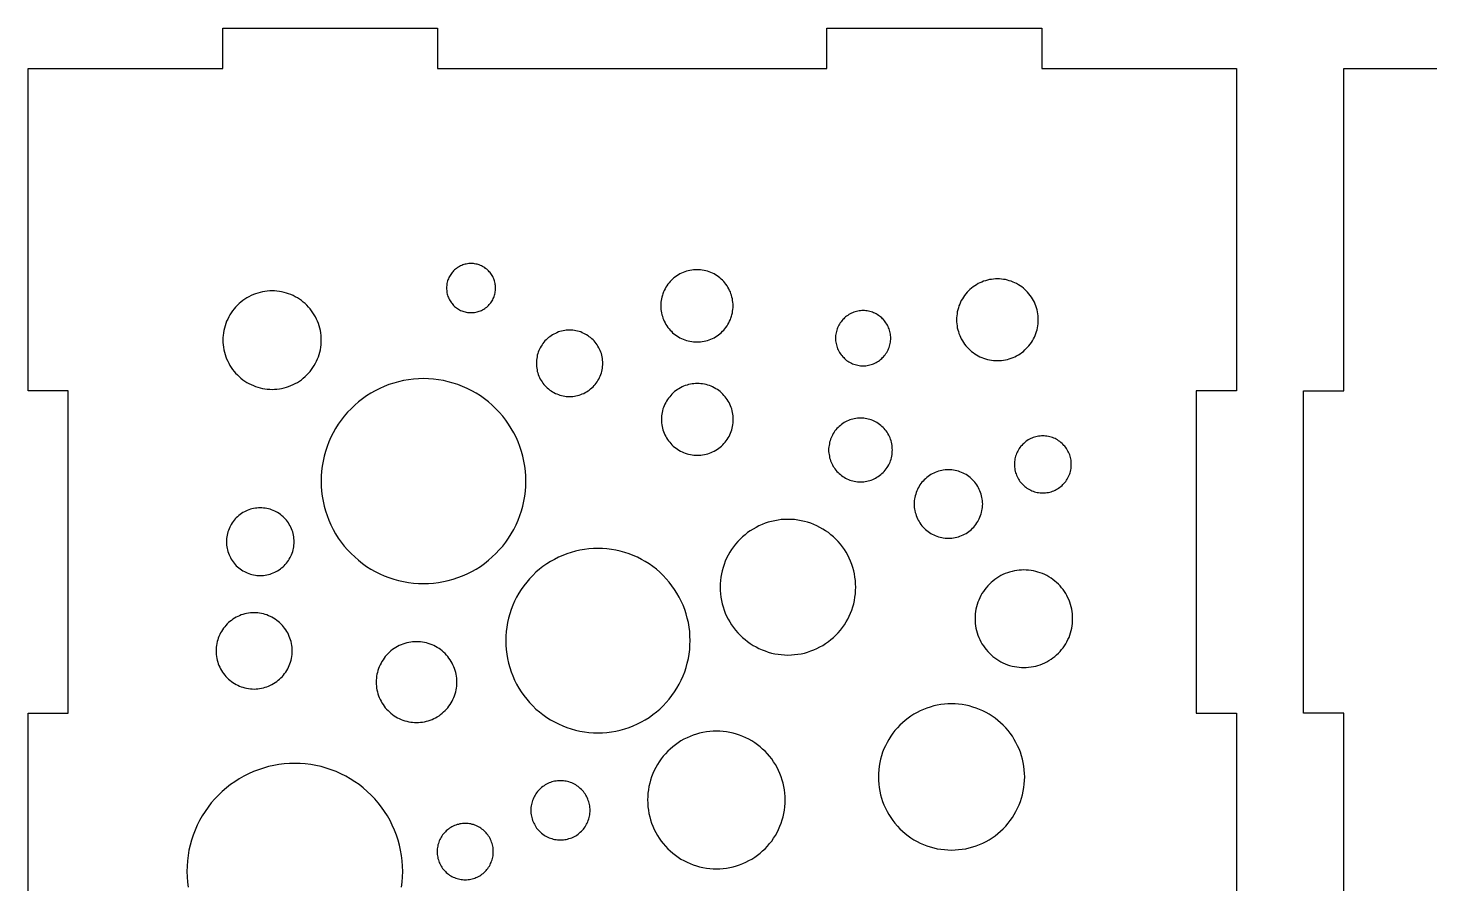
# Model space of a CAD drawing. Header units: millimetres. Extents: x 0 to 375, y -237 to 0.
# Drawn here: x 95 to 199.4, y -63.7 to 0 of the extents above; entities that cross this region are included whole.
import ezdxf

# ---------------------------------------------------------------- set-up
doc = ezdxf.new("R2010")
doc.units = ezdxf.units.MM
doc.layers.add('CUT', color=1, linetype='Continuous')

msp = doc.modelspace()

# ---------------------------------------------------------------- linework, layer by layer
at = {"layer": 'CUT'}
for points in [[(95, -75), (95, -51), (98, -51), (98, -27), (95, -27), (95, -3), (98, -3), (109.5, -3), (109.5, 0), (125.5, 0), (125.5, -3), (154.5, -3), (154.5, 0), (170.5, 0), (170.5, -3), (182, -3), (185, -3), (185, -27), (182, -27), (182, -51), (185, -51), (185, -75)], [(204.5, -123), (193, -123), (193, -99), (190, -99), (190, -75), (193, -75), (193, -51), (190, -51), (190, -27), (193, -27), (193, -3), (204.5, -3)], [(122.82, -63.97), (122.87, -63.58), (122.9, -63.19), (122.91, -62.79), (122.9, -62.4), (122.87, -62), (122.82, -61.61), (122.75, -61.22), (122.66, -60.84), (122.56, -60.46), (122.44, -60.08), (122.29, -59.72), (122.13, -59.35), (121.96, -59), (121.76, -58.66), (121.55, -58.33), (121.32, -58), (121.08, -57.69), (120.82, -57.39), (120.55, -57.11), (120.27, -56.84), (119.97, -56.58), (119.66, -56.33), (119.33, -56.11), (119, -55.9), (118.66, -55.7), (118.3, -55.52), (117.94, -55.36), (117.58, -55.22), (117.2, -55.1), (116.82, -54.99), (116.44, -54.91), (116.05, -54.84), (115.65, -54.79), (115.26, -54.76), (114.87, -54.75), (114.47, -54.76), (114.08, -54.79), (113.69, -54.84), (113.3, -54.91), (112.91, -54.99), (112.53, -55.1), (112.16, -55.22), (111.79, -55.36), (111.43, -55.52), (111.08, -55.7), (110.73, -55.9), (110.4, -56.11), (110.08, -56.33), (109.77, -56.58), (109.47, -56.84), (109.18, -57.11), (108.91, -57.39), (108.65, -57.69), (108.41, -58), (108.18, -58.33), (107.97, -58.66), (107.78, -59), (107.6, -59.35), (107.44, -59.72), (107.3, -60.08), (107.17, -60.46), (107.07, -60.84), (106.98, -61.22), (106.92, -61.61), (106.87, -62), (106.84, -62.4), (106.83, -62.79), (106.84, -63.19), (106.87, -63.58), (106.92, -63.97)]]:
    msp.add_lwpolyline(points, dxfattribs=at)
for points in [[(129.77, -19.81), (129.79, -19.72), (129.8, -19.63), (129.82, -19.54), (129.82, -19.45), (129.82, -19.36), (129.82, -19.27), (129.82, -19.18), (129.8, -19.1), (129.79, -19.01), (129.77, -18.92), (129.75, -18.83), (129.72, -18.75), (129.68, -18.66), (129.65, -18.58), (129.61, -18.5), (129.56, -18.42), (129.52, -18.35), (129.46, -18.27), (129.41, -18.2), (129.35, -18.14), (129.29, -18.07), (129.22, -18.01), (129.16, -17.95), (129.08, -17.9), (129.01, -17.84), (128.94, -17.8), (128.86, -17.75), (128.78, -17.71), (128.7, -17.67), (128.61, -17.64), (128.53, -17.61), (128.44, -17.59), (128.35, -17.57), (128.26, -17.56), (128.18, -17.54), (128.09, -17.54), (128, -17.54), (127.91, -17.54), (127.82, -17.54), (127.73, -17.56), (127.64, -17.57), (127.55, -17.59), (127.47, -17.61), (127.38, -17.64), (127.3, -17.67), (127.21, -17.71), (127.13, -17.75), (127.06, -17.8), (126.98, -17.84), (126.91, -17.9), (126.84, -17.95), (126.77, -18.01), (126.7, -18.07), (126.64, -18.14), (126.58, -18.2), (126.53, -18.27), (126.48, -18.35), (126.43, -18.42), (126.38, -18.5), (126.34, -18.58), (126.31, -18.66), (126.27, -18.75), (126.25, -18.83), (126.22, -18.92), (126.2, -19.01), (126.19, -19.1), (126.18, -19.18), (126.17, -19.27), (126.17, -19.36), (126.17, -19.45), (126.18, -19.54), (126.19, -19.63), (126.2, -19.72), (126.22, -19.81), (126.25, -19.89), (126.27, -19.98), (126.31, -20.06), (126.34, -20.14), (126.38, -20.23), (126.43, -20.3), (126.48, -20.38), (126.53, -20.45), (126.58, -20.52), (126.64, -20.59), (126.7, -20.66), (126.77, -20.72), (126.84, -20.78), (126.91, -20.83), (126.98, -20.88), (127.06, -20.93), (127.13, -20.98), (127.21, -21.02), (127.3, -21.05), (127.38, -21.08), (127.47, -21.11), (127.55, -21.14), (127.64, -21.16), (127.73, -21.17), (127.82, -21.18), (127.91, -21.19), (128, -21.19), (128.09, -21.19), (128.18, -21.18), (128.26, -21.17), (128.35, -21.16), (128.44, -21.14), (128.53, -21.11), (128.61, -21.08), (128.7, -21.05), (128.78, -21.02), (128.86, -20.98), (128.94, -20.93), (129.01, -20.88), (129.08, -20.83), (129.16, -20.78), (129.22, -20.72), (129.29, -20.66), (129.35, -20.59), (129.41, -20.52), (129.46, -20.45), (129.52, -20.38), (129.56, -20.3), (129.61, -20.23), (129.65, -20.14), (129.68, -20.06), (129.72, -19.98), (129.75, -19.89), (129.77, -19.81)], [(147.43, -21.34), (147.46, -21.21), (147.48, -21.08), (147.5, -20.95), (147.51, -20.81), (147.51, -20.68), (147.51, -20.55), (147.5, -20.42), (147.48, -20.29), (147.46, -20.16), (147.43, -20.03), (147.39, -19.9), (147.35, -19.78), (147.31, -19.65), (147.25, -19.53), (147.19, -19.41), (147.13, -19.3), (147.06, -19.19), (146.98, -19.08), (146.9, -18.98), (146.81, -18.88), (146.72, -18.78), (146.63, -18.69), (146.53, -18.6), (146.42, -18.52), (146.32, -18.45), (146.2, -18.38), (146.09, -18.31), (145.97, -18.25), (145.85, -18.2), (145.73, -18.15), (145.6, -18.11), (145.47, -18.07), (145.35, -18.04), (145.22, -18.02), (145.08, -18.01), (144.95, -18), (144.82, -17.99), (144.69, -18), (144.56, -18.01), (144.43, -18.02), (144.3, -18.04), (144.17, -18.07), (144.04, -18.11), (143.91, -18.15), (143.79, -18.2), (143.67, -18.25), (143.55, -18.31), (143.44, -18.38), (143.33, -18.45), (143.22, -18.52), (143.11, -18.6), (143.01, -18.69), (142.92, -18.78), (142.83, -18.88), (142.74, -18.98), (142.66, -19.08), (142.58, -19.19), (142.51, -19.3), (142.45, -19.41), (142.39, -19.53), (142.34, -19.65), (142.29, -19.78), (142.25, -19.9), (142.21, -20.03), (142.18, -20.16), (142.16, -20.29), (142.14, -20.42), (142.13, -20.55), (142.13, -20.68), (142.13, -20.81), (142.14, -20.95), (142.16, -21.08), (142.18, -21.21), (142.21, -21.34), (142.25, -21.46), (142.29, -21.59), (142.34, -21.71), (142.39, -21.83), (142.45, -21.95), (142.51, -22.07), (142.58, -22.18), (142.66, -22.29), (142.74, -22.39), (142.83, -22.49), (142.92, -22.58), (143.01, -22.68), (143.11, -22.76), (143.22, -22.84), (143.33, -22.92), (143.44, -22.99), (143.55, -23.06), (143.67, -23.11), (143.79, -23.17), (143.91, -23.22), (144.04, -23.26), (144.17, -23.29), (144.3, -23.32), (144.43, -23.34), (144.56, -23.36), (144.69, -23.37), (144.82, -23.37), (144.95, -23.37), (145.08, -23.36), (145.22, -23.34), (145.35, -23.32), (145.47, -23.29), (145.6, -23.26), (145.73, -23.22), (145.85, -23.17), (145.97, -23.11), (146.09, -23.06), (146.2, -22.99), (146.32, -22.92), (146.42, -22.84), (146.53, -22.76), (146.63, -22.68), (146.72, -22.58), (146.81, -22.49), (146.9, -22.39), (146.98, -22.29), (147.06, -22.18), (147.13, -22.07), (147.19, -21.95), (147.25, -21.83), (147.31, -21.71), (147.35, -21.59), (147.39, -21.46), (147.43, -21.34)], [(170.15, -22.46), (170.18, -22.31), (170.21, -22.17), (170.23, -22.02), (170.24, -21.87), (170.24, -21.72), (170.24, -21.57), (170.23, -21.42), (170.21, -21.27), (170.18, -21.12), (170.15, -20.98), (170.11, -20.84), (170.06, -20.69), (170.01, -20.55), (169.95, -20.42), (169.88, -20.28), (169.81, -20.15), (169.73, -20.03), (169.64, -19.91), (169.55, -19.79), (169.45, -19.67), (169.35, -19.57), (169.24, -19.46), (169.13, -19.37), (169.01, -19.27), (168.89, -19.19), (168.76, -19.11), (168.63, -19.03), (168.5, -18.97), (168.36, -18.91), (168.22, -18.85), (168.08, -18.81), (167.94, -18.77), (167.79, -18.73), (167.65, -18.71), (167.5, -18.69), (167.35, -18.68), (167.2, -18.68), (167.05, -18.68), (166.9, -18.69), (166.75, -18.71), (166.6, -18.73), (166.46, -18.77), (166.32, -18.81), (166.17, -18.85), (166.03, -18.91), (165.9, -18.97), (165.76, -19.03), (165.63, -19.11), (165.51, -19.19), (165.39, -19.27), (165.27, -19.37), (165.15, -19.46), (165.05, -19.57), (164.94, -19.67), (164.85, -19.79), (164.75, -19.91), (164.67, -20.03), (164.59, -20.15), (164.51, -20.28), (164.45, -20.42), (164.39, -20.55), (164.33, -20.69), (164.29, -20.84), (164.25, -20.98), (164.21, -21.12), (164.19, -21.27), (164.17, -21.42), (164.16, -21.57), (164.16, -21.72), (164.16, -21.87), (164.17, -22.02), (164.19, -22.17), (164.21, -22.31), (164.25, -22.46), (164.29, -22.6), (164.33, -22.74), (164.39, -22.88), (164.45, -23.02), (164.51, -23.15), (164.59, -23.28), (164.67, -23.41), (164.75, -23.53), (164.85, -23.65), (164.94, -23.76), (165.05, -23.87), (165.15, -23.97), (165.27, -24.07), (165.39, -24.16), (165.51, -24.25), (165.63, -24.33), (165.76, -24.4), (165.9, -24.47), (166.03, -24.53), (166.17, -24.58), (166.32, -24.63), (166.46, -24.67), (166.6, -24.7), (166.75, -24.73), (166.9, -24.75), (167.05, -24.76), (167.2, -24.76), (167.35, -24.76), (167.5, -24.75), (167.65, -24.73), (167.79, -24.7), (167.94, -24.67), (168.08, -24.63), (168.22, -24.58), (168.36, -24.53), (168.5, -24.47), (168.63, -24.4), (168.76, -24.33), (168.89, -24.25), (169.01, -24.16), (169.13, -24.07), (169.24, -23.97), (169.35, -23.87), (169.45, -23.76), (169.55, -23.65), (169.64, -23.53), (169.73, -23.41), (169.81, -23.28), (169.88, -23.15), (169.95, -23.02), (170.01, -22.88), (170.06, -22.74), (170.11, -22.6), (170.15, -22.46)], [(116.73, -24.12), (116.77, -23.95), (116.8, -23.77), (116.82, -23.59), (116.84, -23.41), (116.84, -23.23), (116.84, -23.05), (116.82, -22.88), (116.8, -22.7), (116.77, -22.52), (116.73, -22.34), (116.68, -22.17), (116.63, -22), (116.56, -21.83), (116.49, -21.67), (116.41, -21.51), (116.32, -21.35), (116.22, -21.2), (116.12, -21.05), (116.01, -20.91), (115.89, -20.77), (115.77, -20.64), (115.64, -20.52), (115.5, -20.4), (115.36, -20.29), (115.21, -20.19), (115.06, -20.09), (114.9, -20), (114.74, -19.92), (114.58, -19.85), (114.41, -19.78), (114.24, -19.73), (114.07, -19.68), (113.89, -19.64), (113.72, -19.61), (113.54, -19.59), (113.36, -19.57), (113.18, -19.57), (113, -19.57), (112.82, -19.59), (112.64, -19.61), (112.46, -19.64), (112.29, -19.68), (112.11, -19.73), (111.94, -19.78), (111.78, -19.85), (111.61, -19.92), (111.45, -20), (111.29, -20.09), (111.14, -20.19), (111, -20.29), (110.85, -20.4), (110.72, -20.52), (110.59, -20.64), (110.46, -20.77), (110.35, -20.91), (110.24, -21.05), (110.13, -21.2), (110.04, -21.35), (109.95, -21.51), (109.87, -21.67), (109.79, -21.83), (109.73, -22), (109.67, -22.17), (109.62, -22.34), (109.58, -22.52), (109.55, -22.7), (109.53, -22.88), (109.52, -23.05), (109.51, -23.23), (109.52, -23.41), (109.53, -23.59), (109.55, -23.77), (109.58, -23.95), (109.62, -24.12), (109.67, -24.3), (109.73, -24.47), (109.79, -24.64), (109.87, -24.8), (109.95, -24.96), (110.04, -25.12), (110.13, -25.27), (110.24, -25.42), (110.35, -25.56), (110.46, -25.69), (110.59, -25.82), (110.72, -25.95), (110.85, -26.07), (111, -26.18), (111.14, -26.28), (111.29, -26.38), (111.45, -26.47), (111.61, -26.55), (111.78, -26.62), (111.94, -26.68), (112.11, -26.74), (112.29, -26.79), (112.46, -26.83), (112.64, -26.86), (112.82, -26.88), (113, -26.89), (113.18, -26.9), (113.36, -26.89), (113.54, -26.88), (113.72, -26.86), (113.89, -26.83), (114.07, -26.79), (114.24, -26.74), (114.41, -26.68), (114.58, -26.62), (114.74, -26.55), (114.9, -26.47), (115.06, -26.38), (115.21, -26.28), (115.36, -26.18), (115.5, -26.07), (115.64, -25.95), (115.77, -25.82), (115.89, -25.69), (116.01, -25.56), (116.12, -25.42), (116.22, -25.27), (116.32, -25.12), (116.41, -24.96), (116.49, -24.8), (116.56, -24.64), (116.63, -24.47), (116.68, -24.3), (116.73, -24.12)], [(159.19, -23.59), (159.21, -23.49), (159.23, -23.39), (159.24, -23.29), (159.25, -23.19), (159.25, -23.09), (159.25, -22.99), (159.24, -22.89), (159.23, -22.79), (159.21, -22.69), (159.19, -22.59), (159.16, -22.5), (159.13, -22.4), (159.09, -22.31), (159.05, -22.21), (159.01, -22.12), (158.96, -22.04), (158.9, -21.95), (158.85, -21.87), (158.78, -21.79), (158.72, -21.71), (158.65, -21.64), (158.58, -21.57), (158.5, -21.51), (158.42, -21.44), (158.34, -21.39), (158.25, -21.33), (158.16, -21.28), (158.07, -21.24), (157.98, -21.2), (157.89, -21.16), (157.79, -21.13), (157.7, -21.1), (157.6, -21.08), (157.5, -21.06), (157.4, -21.05), (157.3, -21.04), (157.2, -21.04), (157.1, -21.04), (157, -21.05), (156.9, -21.06), (156.8, -21.08), (156.7, -21.1), (156.6, -21.13), (156.51, -21.16), (156.41, -21.2), (156.32, -21.24), (156.23, -21.28), (156.14, -21.33), (156.06, -21.39), (155.97, -21.44), (155.89, -21.51), (155.82, -21.57), (155.75, -21.64), (155.68, -21.71), (155.61, -21.79), (155.55, -21.87), (155.49, -21.95), (155.44, -22.04), (155.39, -22.12), (155.34, -22.21), (155.3, -22.31), (155.26, -22.4), (155.23, -22.5), (155.21, -22.59), (155.18, -22.69), (155.17, -22.79), (155.15, -22.89), (155.15, -22.99), (155.14, -23.09), (155.15, -23.19), (155.15, -23.29), (155.17, -23.39), (155.18, -23.49), (155.21, -23.59), (155.23, -23.69), (155.26, -23.78), (155.3, -23.88), (155.34, -23.97), (155.39, -24.06), (155.44, -24.15), (155.49, -24.23), (155.55, -24.32), (155.61, -24.39), (155.68, -24.47), (155.75, -24.54), (155.82, -24.61), (155.89, -24.68), (155.97, -24.74), (156.06, -24.8), (156.14, -24.85), (156.23, -24.9), (156.32, -24.95), (156.41, -24.99), (156.51, -25.03), (156.6, -25.06), (156.7, -25.08), (156.8, -25.11), (156.9, -25.12), (157, -25.14), (157.1, -25.14), (157.2, -25.15), (157.3, -25.14), (157.4, -25.14), (157.5, -25.12), (157.6, -25.11), (157.7, -25.08), (157.79, -25.06), (157.89, -25.03), (157.98, -24.99), (158.07, -24.95), (158.16, -24.9), (158.25, -24.85), (158.34, -24.8), (158.42, -24.74), (158.5, -24.68), (158.58, -24.61), (158.65, -24.54), (158.72, -24.47), (158.78, -24.39), (158.85, -24.32), (158.9, -24.23), (158.96, -24.15), (159.01, -24.06), (159.05, -23.97), (159.09, -23.88), (159.13, -23.78), (159.16, -23.69), (159.19, -23.59)], [(137.76, -25.44), (137.78, -25.32), (137.79, -25.2), (137.8, -25.08), (137.8, -24.96), (137.8, -24.84), (137.79, -24.72), (137.78, -24.6), (137.76, -24.48), (137.73, -24.36), (137.7, -24.24), (137.66, -24.13), (137.62, -24.01), (137.57, -23.9), (137.51, -23.8), (137.45, -23.69), (137.39, -23.59), (137.32, -23.49), (137.24, -23.39), (137.16, -23.3), (137.08, -23.21), (136.99, -23.13), (136.9, -23.05), (136.8, -22.98), (136.71, -22.91), (136.6, -22.84), (136.5, -22.78), (136.39, -22.73), (136.28, -22.68), (136.17, -22.63), (136.05, -22.6), (135.93, -22.56), (135.81, -22.54), (135.7, -22.52), (135.57, -22.5), (135.45, -22.49), (135.33, -22.49), (135.21, -22.49), (135.09, -22.5), (134.97, -22.52), (134.85, -22.54), (134.73, -22.56), (134.61, -22.6), (134.5, -22.63), (134.39, -22.68), (134.28, -22.73), (134.17, -22.78), (134.06, -22.84), (133.96, -22.91), (133.86, -22.98), (133.76, -23.05), (133.67, -23.13), (133.58, -23.21), (133.5, -23.3), (133.42, -23.39), (133.35, -23.49), (133.28, -23.59), (133.21, -23.69), (133.15, -23.8), (133.1, -23.9), (133.05, -24.01), (133, -24.13), (132.97, -24.24), (132.93, -24.36), (132.91, -24.48), (132.89, -24.6), (132.87, -24.72), (132.86, -24.84), (132.86, -24.96), (132.86, -25.08), (132.87, -25.2), (132.89, -25.32), (132.91, -25.44), (132.93, -25.56), (132.97, -25.68), (133, -25.79), (133.05, -25.91), (133.1, -26.02), (133.15, -26.13), (133.21, -26.23), (133.28, -26.33), (133.35, -26.43), (133.42, -26.53), (133.5, -26.62), (133.58, -26.71), (133.67, -26.79), (133.76, -26.87), (133.86, -26.95), (133.96, -27.02), (134.06, -27.08), (134.17, -27.14), (134.28, -27.2), (134.39, -27.24), (134.5, -27.29), (134.61, -27.33), (134.73, -27.36), (134.85, -27.39), (134.97, -27.41), (135.09, -27.42), (135.21, -27.43), (135.33, -27.43), (135.45, -27.43), (135.57, -27.42), (135.7, -27.41), (135.81, -27.39), (135.93, -27.36), (136.05, -27.33), (136.17, -27.29), (136.28, -27.24), (136.39, -27.2), (136.5, -27.14), (136.6, -27.08), (136.71, -27.02), (136.8, -26.95), (136.9, -26.87), (136.99, -26.79), (137.08, -26.71), (137.16, -26.62), (137.24, -26.53), (137.32, -26.43), (137.39, -26.33), (137.45, -26.23), (137.51, -26.13), (137.57, -26.02), (137.62, -25.91), (137.66, -25.79), (137.7, -25.68), (137.73, -25.56), (137.76, -25.44)], [(131.93, -35.22), (132, -34.85), (132.04, -34.48), (132.07, -34.11), (132.08, -33.73), (132.07, -33.36), (132.04, -32.99), (132, -32.61), (131.93, -32.24), (131.85, -31.88), (131.75, -31.52), (131.63, -31.16), (131.5, -30.81), (131.35, -30.47), (131.18, -30.14), (130.99, -29.81), (130.79, -29.49), (130.58, -29.19), (130.35, -28.89), (130.1, -28.61), (129.84, -28.34), (129.57, -28.08), (129.29, -27.84), (128.99, -27.61), (128.69, -27.39), (128.37, -27.19), (128.05, -27.01), (127.71, -26.84), (127.37, -26.69), (127.02, -26.55), (126.66, -26.43), (126.3, -26.33), (125.94, -26.25), (125.57, -26.19), (125.2, -26.14), (124.82, -26.11), (124.45, -26.1), (124.08, -26.11), (123.7, -26.14), (123.33, -26.19), (122.96, -26.25), (122.6, -26.33), (122.24, -26.43), (121.88, -26.55), (121.53, -26.69), (121.19, -26.84), (120.85, -27.01), (120.53, -27.19), (120.21, -27.39), (119.91, -27.61), (119.61, -27.84), (119.33, -28.08), (119.06, -28.34), (118.8, -28.61), (118.55, -28.89), (118.32, -29.19), (118.11, -29.49), (117.91, -29.81), (117.72, -30.14), (117.55, -30.47), (117.4, -30.81), (117.27, -31.16), (117.15, -31.52), (117.05, -31.88), (116.97, -32.24), (116.9, -32.61), (116.86, -32.99), (116.83, -33.36), (116.82, -33.73), (116.83, -34.11), (116.86, -34.48), (116.9, -34.85), (116.97, -35.22), (117.05, -35.59), (117.15, -35.95), (117.27, -36.3), (117.4, -36.65), (117.55, -36.99), (117.72, -37.33), (117.91, -37.65), (118.11, -37.97), (118.32, -38.28), (118.55, -38.57), (118.8, -38.86), (119.06, -39.13), (119.33, -39.38), (119.61, -39.63), (119.91, -39.86), (120.21, -40.08), (120.53, -40.28), (120.85, -40.46), (121.19, -40.63), (121.53, -40.78), (121.88, -40.92), (122.24, -41.03), (122.6, -41.13), (122.96, -41.21), (123.33, -41.28), (123.7, -41.32), (124.08, -41.35), (124.45, -41.36), (124.82, -41.35), (125.2, -41.32), (125.57, -41.28), (125.94, -41.21), (126.3, -41.13), (126.66, -41.03), (127.02, -40.92), (127.37, -40.78), (127.71, -40.63), (128.05, -40.46), (128.37, -40.28), (128.69, -40.08), (128.99, -39.86), (129.29, -39.63), (129.57, -39.38), (129.84, -39.13), (130.1, -38.86), (130.35, -38.57), (130.58, -38.28), (130.79, -37.97), (130.99, -37.65), (131.18, -37.33), (131.35, -36.99), (131.5, -36.65), (131.63, -36.3), (131.75, -35.95), (131.85, -35.59), (131.93, -35.22)], [(147.44, -29.79), (147.47, -29.66), (147.5, -29.53), (147.51, -29.4), (147.52, -29.27), (147.52, -29.14), (147.52, -29.01), (147.51, -28.88), (147.5, -28.75), (147.47, -28.62), (147.44, -28.49), (147.41, -28.36), (147.37, -28.24), (147.32, -28.12), (147.27, -28), (147.21, -27.88), (147.14, -27.77), (147.07, -27.66), (147, -27.55), (146.92, -27.45), (146.83, -27.35), (146.74, -27.25), (146.65, -27.16), (146.55, -27.07), (146.44, -26.99), (146.34, -26.92), (146.23, -26.85), (146.11, -26.78), (145.99, -26.72), (145.87, -26.67), (145.75, -26.62), (145.63, -26.58), (145.5, -26.55), (145.37, -26.52), (145.24, -26.5), (145.11, -26.48), (144.98, -26.47), (144.85, -26.47), (144.72, -26.47), (144.59, -26.48), (144.46, -26.5), (144.33, -26.52), (144.2, -26.55), (144.08, -26.58), (143.95, -26.62), (143.83, -26.67), (143.71, -26.72), (143.59, -26.78), (143.48, -26.85), (143.37, -26.92), (143.26, -26.99), (143.16, -27.07), (143.06, -27.16), (142.96, -27.25), (142.87, -27.35), (142.79, -27.45), (142.71, -27.55), (142.63, -27.66), (142.56, -27.77), (142.5, -27.88), (142.44, -28), (142.38, -28.12), (142.34, -28.24), (142.29, -28.36), (142.26, -28.49), (142.23, -28.62), (142.21, -28.75), (142.19, -28.88), (142.18, -29.01), (142.18, -29.14), (142.18, -29.27), (142.19, -29.4), (142.21, -29.53), (142.23, -29.66), (142.26, -29.79), (142.29, -29.92), (142.34, -30.04), (142.38, -30.16), (142.44, -30.28), (142.5, -30.4), (142.56, -30.51), (142.63, -30.63), (142.71, -30.73), (142.79, -30.84), (142.87, -30.94), (142.96, -31.03), (143.06, -31.12), (143.16, -31.21), (143.26, -31.29), (143.37, -31.36), (143.48, -31.43), (143.59, -31.5), (143.71, -31.56), (143.83, -31.61), (143.95, -31.66), (144.08, -31.7), (144.2, -31.73), (144.33, -31.76), (144.46, -31.78), (144.59, -31.8), (144.72, -31.81), (144.85, -31.81), (144.98, -31.81), (145.11, -31.8), (145.24, -31.78), (145.37, -31.76), (145.5, -31.73), (145.63, -31.7), (145.75, -31.66), (145.87, -31.61), (145.99, -31.56), (146.11, -31.5), (146.23, -31.43), (146.34, -31.36), (146.44, -31.29), (146.55, -31.21), (146.65, -31.12), (146.74, -31.03), (146.83, -30.94), (146.92, -30.84), (147, -30.73), (147.07, -30.63), (147.14, -30.51), (147.21, -30.4), (147.27, -30.28), (147.32, -30.16), (147.37, -30.04), (147.41, -29.92), (147.44, -29.79)], [(159.33, -31.88), (159.35, -31.76), (159.37, -31.65), (159.37, -31.53), (159.38, -31.41), (159.37, -31.3), (159.37, -31.18), (159.35, -31.07), (159.33, -30.95), (159.31, -30.84), (159.28, -30.73), (159.24, -30.61), (159.2, -30.51), (159.15, -30.4), (159.1, -30.3), (159.04, -30.19), (158.98, -30.1), (158.91, -30), (158.84, -29.91), (158.76, -29.82), (158.68, -29.74), (158.6, -29.66), (158.51, -29.58), (158.42, -29.51), (158.32, -29.44), (158.22, -29.38), (158.12, -29.32), (158.02, -29.27), (157.91, -29.22), (157.8, -29.18), (157.69, -29.14), (157.58, -29.11), (157.47, -29.09), (157.35, -29.07), (157.24, -29.05), (157.12, -29.04), (157, -29.04), (156.89, -29.04), (156.77, -29.05), (156.66, -29.07), (156.54, -29.09), (156.43, -29.11), (156.31, -29.14), (156.2, -29.18), (156.1, -29.22), (155.99, -29.27), (155.88, -29.32), (155.78, -29.38), (155.68, -29.44), (155.59, -29.51), (155.5, -29.58), (155.41, -29.66), (155.33, -29.74), (155.24, -29.82), (155.17, -29.91), (155.1, -30), (155.03, -30.1), (154.97, -30.19), (154.91, -30.3), (154.86, -30.4), (154.81, -30.51), (154.77, -30.61), (154.73, -30.73), (154.7, -30.84), (154.68, -30.95), (154.66, -31.07), (154.64, -31.18), (154.63, -31.3), (154.63, -31.41), (154.63, -31.53), (154.64, -31.65), (154.66, -31.76), (154.68, -31.88), (154.7, -31.99), (154.73, -32.1), (154.77, -32.21), (154.81, -32.32), (154.86, -32.43), (154.91, -32.53), (154.97, -32.64), (155.03, -32.73), (155.1, -32.83), (155.17, -32.92), (155.24, -33.01), (155.33, -33.09), (155.41, -33.17), (155.5, -33.25), (155.59, -33.32), (155.68, -33.39), (155.78, -33.45), (155.88, -33.51), (155.99, -33.56), (156.1, -33.61), (156.2, -33.65), (156.31, -33.69), (156.43, -33.72), (156.54, -33.74), (156.66, -33.76), (156.77, -33.78), (156.89, -33.79), (157, -33.79), (157.12, -33.79), (157.24, -33.78), (157.35, -33.76), (157.47, -33.74), (157.58, -33.72), (157.69, -33.69), (157.8, -33.65), (157.91, -33.61), (158.02, -33.56), (158.12, -33.51), (158.22, -33.45), (158.32, -33.39), (158.42, -33.32), (158.51, -33.25), (158.6, -33.17), (158.68, -33.09), (158.76, -33.01), (158.84, -32.92), (158.91, -32.83), (158.98, -32.73), (159.04, -32.64), (159.1, -32.53), (159.15, -32.43), (159.2, -32.32), (159.24, -32.21), (159.28, -32.1), (159.31, -31.99), (159.33, -31.88)], [(172.64, -33.01), (172.66, -32.9), (172.68, -32.8), (172.69, -32.7), (172.7, -32.59), (172.7, -32.49), (172.7, -32.39), (172.69, -32.28), (172.68, -32.18), (172.66, -32.08), (172.64, -31.97), (172.61, -31.87), (172.58, -31.78), (172.54, -31.68), (172.5, -31.58), (172.45, -31.49), (172.4, -31.4), (172.35, -31.31), (172.29, -31.23), (172.22, -31.14), (172.15, -31.07), (172.08, -30.99), (172.01, -30.92), (171.93, -30.85), (171.85, -30.79), (171.76, -30.73), (171.67, -30.67), (171.58, -30.62), (171.49, -30.57), (171.39, -30.53), (171.3, -30.49), (171.2, -30.46), (171.1, -30.43), (171, -30.41), (170.89, -30.39), (170.79, -30.38), (170.69, -30.37), (170.58, -30.37), (170.48, -30.37), (170.38, -30.38), (170.27, -30.39), (170.17, -30.41), (170.07, -30.43), (169.97, -30.46), (169.87, -30.49), (169.77, -30.53), (169.68, -30.57), (169.58, -30.62), (169.49, -30.67), (169.4, -30.73), (169.32, -30.79), (169.24, -30.85), (169.16, -30.92), (169.08, -30.99), (169.01, -31.07), (168.94, -31.14), (168.88, -31.23), (168.82, -31.31), (168.76, -31.4), (168.71, -31.49), (168.67, -31.58), (168.62, -31.68), (168.59, -31.78), (168.55, -31.87), (168.53, -31.97), (168.5, -32.08), (168.49, -32.18), (168.47, -32.28), (168.46, -32.39), (168.46, -32.49), (168.46, -32.59), (168.47, -32.7), (168.49, -32.8), (168.5, -32.9), (168.53, -33.01), (168.55, -33.11), (168.59, -33.2), (168.62, -33.3), (168.67, -33.4), (168.71, -33.49), (168.76, -33.58), (168.82, -33.67), (168.88, -33.75), (168.94, -33.84), (169.01, -33.91), (169.08, -33.99), (169.16, -34.06), (169.24, -34.13), (169.32, -34.19), (169.4, -34.25), (169.49, -34.31), (169.58, -34.36), (169.68, -34.41), (169.77, -34.45), (169.87, -34.49), (169.97, -34.52), (170.07, -34.55), (170.17, -34.57), (170.27, -34.59), (170.38, -34.6), (170.48, -34.61), (170.58, -34.61), (170.69, -34.61), (170.79, -34.6), (170.89, -34.59), (171, -34.57), (171.1, -34.55), (171.2, -34.52), (171.3, -34.49), (171.39, -34.45), (171.49, -34.41), (171.58, -34.36), (171.67, -34.31), (171.76, -34.25), (171.85, -34.19), (171.93, -34.13), (172.01, -34.06), (172.08, -33.99), (172.15, -33.91), (172.22, -33.84), (172.29, -33.75), (172.35, -33.67), (172.4, -33.58), (172.45, -33.49), (172.5, -33.4), (172.54, -33.3), (172.58, -33.2), (172.61, -33.11), (172.64, -33.01)], [(166.02, -36.06), (166.05, -35.93), (166.07, -35.81), (166.08, -35.69), (166.09, -35.56), (166.1, -35.44), (166.09, -35.31), (166.08, -35.19), (166.07, -35.06), (166.05, -34.94), (166.02, -34.82), (165.99, -34.7), (165.95, -34.58), (165.9, -34.46), (165.85, -34.35), (165.8, -34.24), (165.73, -34.13), (165.67, -34.02), (165.59, -33.92), (165.52, -33.82), (165.44, -33.73), (165.35, -33.64), (165.26, -33.55), (165.16, -33.47), (165.07, -33.39), (164.96, -33.32), (164.86, -33.25), (164.75, -33.19), (164.64, -33.14), (164.52, -33.08), (164.41, -33.04), (164.29, -33), (164.17, -32.97), (164.05, -32.94), (163.92, -32.92), (163.8, -32.9), (163.67, -32.89), (163.55, -32.89), (163.42, -32.89), (163.3, -32.9), (163.17, -32.92), (163.05, -32.94), (162.93, -32.97), (162.81, -33), (162.69, -33.04), (162.57, -33.08), (162.46, -33.14), (162.35, -33.19), (162.24, -33.25), (162.13, -33.32), (162.03, -33.39), (161.93, -33.47), (161.84, -33.55), (161.75, -33.64), (161.66, -33.73), (161.58, -33.82), (161.5, -33.92), (161.43, -34.02), (161.36, -34.13), (161.3, -34.24), (161.25, -34.35), (161.2, -34.46), (161.15, -34.58), (161.11, -34.7), (161.08, -34.82), (161.05, -34.94), (161.03, -35.06), (161.01, -35.19), (161, -35.31), (161, -35.44), (161, -35.56), (161.01, -35.69), (161.03, -35.81), (161.05, -35.93), (161.08, -36.06), (161.11, -36.18), (161.15, -36.3), (161.2, -36.41), (161.25, -36.53), (161.3, -36.64), (161.36, -36.75), (161.43, -36.85), (161.5, -36.96), (161.58, -37.05), (161.66, -37.15), (161.75, -37.24), (161.84, -37.33), (161.93, -37.41), (162.03, -37.48), (162.13, -37.56), (162.24, -37.62), (162.35, -37.68), (162.46, -37.74), (162.57, -37.79), (162.69, -37.84), (162.81, -37.88), (162.93, -37.91), (163.05, -37.94), (163.17, -37.96), (163.3, -37.97), (163.42, -37.98), (163.55, -37.99), (163.67, -37.98), (163.8, -37.97), (163.92, -37.96), (164.05, -37.94), (164.17, -37.91), (164.29, -37.88), (164.41, -37.84), (164.52, -37.79), (164.64, -37.74), (164.75, -37.68), (164.86, -37.62), (164.96, -37.56), (165.07, -37.48), (165.16, -37.41), (165.26, -37.33), (165.35, -37.24), (165.44, -37.15), (165.52, -37.05), (165.59, -36.96), (165.67, -36.85), (165.73, -36.75), (165.8, -36.64), (165.85, -36.53), (165.9, -36.41), (165.95, -36.3), (165.99, -36.18), (166.02, -36.06)], [(114.77, -38.74), (114.79, -38.62), (114.8, -38.49), (114.81, -38.37), (114.82, -38.25), (114.81, -38.12), (114.8, -38), (114.79, -37.88), (114.77, -37.75), (114.74, -37.63), (114.71, -37.51), (114.67, -37.4), (114.62, -37.28), (114.57, -37.17), (114.52, -37.06), (114.46, -36.95), (114.39, -36.85), (114.32, -36.74), (114.24, -36.65), (114.16, -36.55), (114.08, -36.46), (113.99, -36.38), (113.89, -36.3), (113.8, -36.22), (113.7, -36.15), (113.59, -36.08), (113.48, -36.02), (113.37, -35.97), (113.26, -35.92), (113.14, -35.87), (113.03, -35.83), (112.91, -35.8), (112.79, -35.77), (112.66, -35.75), (112.54, -35.74), (112.42, -35.73), (112.29, -35.73), (112.17, -35.73), (112.05, -35.74), (111.93, -35.75), (111.8, -35.77), (111.68, -35.8), (111.56, -35.83), (111.45, -35.87), (111.33, -35.92), (111.22, -35.97), (111.11, -36.02), (111, -36.08), (110.89, -36.15), (110.79, -36.22), (110.7, -36.3), (110.6, -36.38), (110.51, -36.46), (110.43, -36.55), (110.35, -36.65), (110.27, -36.74), (110.2, -36.85), (110.13, -36.95), (110.07, -37.06), (110.02, -37.17), (109.97, -37.28), (109.92, -37.4), (109.88, -37.51), (109.85, -37.63), (109.82, -37.75), (109.8, -37.88), (109.79, -38), (109.78, -38.12), (109.77, -38.25), (109.78, -38.37), (109.79, -38.49), (109.8, -38.62), (109.82, -38.74), (109.85, -38.86), (109.88, -38.98), (109.92, -39.09), (109.97, -39.21), (110.02, -39.32), (110.07, -39.43), (110.13, -39.54), (110.2, -39.65), (110.27, -39.75), (110.35, -39.84), (110.43, -39.94), (110.51, -40.03), (110.6, -40.11), (110.7, -40.19), (110.79, -40.27), (110.89, -40.34), (111, -40.41), (111.11, -40.47), (111.22, -40.52), (111.33, -40.57), (111.45, -40.62), (111.56, -40.66), (111.68, -40.69), (111.8, -40.72), (111.93, -40.74), (112.05, -40.75), (112.17, -40.76), (112.29, -40.77), (112.42, -40.76), (112.54, -40.75), (112.66, -40.74), (112.79, -40.72), (112.91, -40.69), (113.03, -40.66), (113.14, -40.62), (113.26, -40.57), (113.37, -40.52), (113.48, -40.47), (113.59, -40.41), (113.7, -40.34), (113.8, -40.27), (113.89, -40.19), (113.99, -40.11), (114.08, -40.03), (114.16, -39.94), (114.24, -39.84), (114.32, -39.75), (114.39, -39.65), (114.46, -39.54), (114.52, -39.43), (114.57, -39.32), (114.62, -39.21), (114.67, -39.09), (114.71, -38.98), (114.74, -38.86), (114.77, -38.74)], [(156.5, -42.86), (156.55, -42.61), (156.59, -42.37), (156.62, -42.12), (156.64, -41.88), (156.65, -41.63), (156.64, -41.38), (156.62, -41.13), (156.59, -40.89), (156.55, -40.64), (156.5, -40.4), (156.43, -40.16), (156.35, -39.93), (156.26, -39.7), (156.16, -39.47), (156.05, -39.25), (155.93, -39.03), (155.8, -38.82), (155.65, -38.62), (155.5, -38.43), (155.34, -38.24), (155.17, -38.06), (154.99, -37.89), (154.8, -37.73), (154.61, -37.57), (154.4, -37.43), (154.19, -37.3), (153.98, -37.18), (153.76, -37.06), (153.53, -36.96), (153.3, -36.87), (153.06, -36.8), (152.83, -36.73), (152.58, -36.68), (152.34, -36.63), (152.09, -36.6), (151.85, -36.59), (151.6, -36.58), (151.35, -36.59), (151.1, -36.6), (150.86, -36.63), (150.61, -36.68), (150.37, -36.73), (150.13, -36.8), (149.9, -36.87), (149.67, -36.96), (149.44, -37.06), (149.22, -37.18), (149, -37.3), (148.79, -37.43), (148.59, -37.57), (148.4, -37.73), (148.21, -37.89), (148.03, -38.06), (147.86, -38.24), (147.7, -38.43), (147.54, -38.62), (147.4, -38.82), (147.27, -39.03), (147.15, -39.25), (147.03, -39.47), (146.93, -39.7), (146.84, -39.93), (146.77, -40.16), (146.7, -40.4), (146.65, -40.64), (146.6, -40.89), (146.57, -41.13), (146.56, -41.38), (146.55, -41.63), (146.56, -41.88), (146.57, -42.12), (146.6, -42.37), (146.65, -42.61), (146.7, -42.86), (146.77, -43.09), (146.84, -43.33), (146.93, -43.56), (147.03, -43.79), (147.15, -44.01), (147.27, -44.22), (147.4, -44.43), (147.54, -44.64), (147.7, -44.83), (147.86, -45.02), (148.03, -45.2), (148.21, -45.37), (148.4, -45.53), (148.59, -45.68), (148.79, -45.83), (149, -45.96), (149.22, -46.08), (149.44, -46.19), (149.67, -46.29), (149.9, -46.38), (150.13, -46.46), (150.37, -46.53), (150.61, -46.58), (150.86, -46.62), (151.1, -46.65), (151.35, -46.67), (151.6, -46.68), (151.85, -46.67), (152.09, -46.65), (152.34, -46.62), (152.58, -46.58), (152.83, -46.53), (153.06, -46.46), (153.3, -46.38), (153.53, -46.29), (153.76, -46.19), (153.98, -46.08), (154.19, -45.96), (154.4, -45.83), (154.61, -45.68), (154.8, -45.53), (154.99, -45.37), (155.17, -45.2), (155.34, -45.02), (155.5, -44.83), (155.65, -44.64), (155.8, -44.43), (155.93, -44.22), (156.05, -44.01), (156.16, -43.79), (156.26, -43.56), (156.35, -43.33), (156.43, -43.09), (156.5, -42.86)], [(144.18, -46.95), (144.23, -46.62), (144.28, -46.28), (144.3, -45.95), (144.31, -45.61), (144.3, -45.27), (144.28, -44.94), (144.23, -44.6), (144.18, -44.27), (144.1, -43.94), (144.01, -43.62), (143.91, -43.3), (143.79, -42.98), (143.65, -42.67), (143.5, -42.37), (143.33, -42.08), (143.15, -41.8), (142.96, -41.52), (142.75, -41.25), (142.53, -41), (142.3, -40.76), (142.05, -40.52), (141.8, -40.3), (141.53, -40.1), (141.26, -39.9), (140.97, -39.72), (140.68, -39.56), (140.38, -39.4), (140.07, -39.27), (139.76, -39.15), (139.44, -39.04), (139.11, -38.95), (138.78, -38.88), (138.45, -38.82), (138.12, -38.78), (137.78, -38.75), (137.44, -38.74), (137.11, -38.75), (136.77, -38.78), (136.44, -38.82), (136.1, -38.88), (135.78, -38.95), (135.45, -39.04), (135.13, -39.15), (134.82, -39.27), (134.51, -39.4), (134.21, -39.56), (133.92, -39.72), (133.63, -39.9), (133.35, -40.1), (133.09, -40.3), (132.83, -40.52), (132.59, -40.76), (132.36, -41), (132.14, -41.25), (131.93, -41.52), (131.74, -41.8), (131.56, -42.08), (131.39, -42.37), (131.24, -42.67), (131.1, -42.98), (130.98, -43.3), (130.88, -43.62), (130.79, -43.94), (130.71, -44.27), (130.65, -44.6), (130.61, -44.94), (130.59, -45.27), (130.58, -45.61), (130.59, -45.95), (130.61, -46.28), (130.65, -46.62), (130.71, -46.95), (130.79, -47.28), (130.88, -47.6), (130.98, -47.92), (131.1, -48.24), (131.24, -48.54), (131.39, -48.85), (131.56, -49.14), (131.74, -49.42), (131.93, -49.7), (132.14, -49.96), (132.36, -50.22), (132.59, -50.46), (132.83, -50.7), (133.09, -50.92), (133.35, -51.12), (133.63, -51.32), (133.92, -51.5), (134.21, -51.66), (134.51, -51.81), (134.82, -51.95), (135.13, -52.07), (135.45, -52.18), (135.78, -52.27), (136.1, -52.34), (136.44, -52.4), (136.77, -52.44), (137.11, -52.47), (137.44, -52.47), (137.78, -52.47), (138.12, -52.44), (138.45, -52.4), (138.78, -52.34), (139.11, -52.27), (139.44, -52.18), (139.76, -52.07), (140.07, -51.95), (140.38, -51.81), (140.68, -51.66), (140.97, -51.5), (141.26, -51.32), (141.53, -51.12), (141.8, -50.92), (142.05, -50.7), (142.3, -50.46), (142.53, -50.22), (142.75, -49.96), (142.96, -49.7), (143.15, -49.42), (143.33, -49.14), (143.5, -48.85), (143.65, -48.54), (143.79, -48.24), (143.91, -47.92), (144.01, -47.6), (144.1, -47.28), (144.18, -46.95)], [(172.73, -44.69), (172.76, -44.51), (172.79, -44.33), (172.8, -44.16), (172.8, -43.98), (172.8, -43.8), (172.79, -43.62), (172.76, -43.44), (172.73, -43.27), (172.69, -43.09), (172.65, -42.92), (172.59, -42.75), (172.53, -42.59), (172.45, -42.42), (172.37, -42.26), (172.29, -42.11), (172.19, -41.96), (172.09, -41.81), (171.98, -41.67), (171.86, -41.54), (171.74, -41.41), (171.61, -41.28), (171.47, -41.17), (171.33, -41.06), (171.19, -40.95), (171.04, -40.86), (170.88, -40.77), (170.72, -40.69), (170.56, -40.62), (170.39, -40.55), (170.22, -40.5), (170.05, -40.45), (169.88, -40.41), (169.7, -40.38), (169.52, -40.36), (169.35, -40.35), (169.17, -40.34), (168.99, -40.35), (168.81, -40.36), (168.64, -40.38), (168.46, -40.41), (168.29, -40.45), (168.11, -40.5), (167.94, -40.55), (167.78, -40.62), (167.61, -40.69), (167.46, -40.77), (167.3, -40.86), (167.15, -40.95), (167, -41.06), (166.86, -41.17), (166.73, -41.28), (166.6, -41.41), (166.48, -41.54), (166.36, -41.67), (166.25, -41.81), (166.15, -41.96), (166.05, -42.11), (165.96, -42.26), (165.88, -42.42), (165.81, -42.59), (165.75, -42.75), (165.69, -42.92), (165.64, -43.09), (165.6, -43.27), (165.57, -43.44), (165.55, -43.62), (165.54, -43.8), (165.53, -43.98), (165.54, -44.16), (165.55, -44.33), (165.57, -44.51), (165.6, -44.69), (165.64, -44.86), (165.69, -45.03), (165.75, -45.2), (165.81, -45.37), (165.88, -45.53), (165.96, -45.69), (166.05, -45.85), (166.15, -46), (166.25, -46.14), (166.36, -46.28), (166.48, -46.42), (166.6, -46.55), (166.73, -46.67), (166.86, -46.79), (167, -46.9), (167.15, -47), (167.3, -47.1), (167.46, -47.18), (167.61, -47.26), (167.78, -47.34), (167.94, -47.4), (168.11, -47.46), (168.29, -47.5), (168.46, -47.54), (168.64, -47.57), (168.81, -47.59), (168.99, -47.61), (169.17, -47.61), (169.35, -47.61), (169.52, -47.59), (169.7, -47.57), (169.88, -47.54), (170.05, -47.5), (170.22, -47.46), (170.39, -47.4), (170.56, -47.34), (170.72, -47.26), (170.88, -47.18), (171.04, -47.1), (171.19, -47), (171.33, -46.9), (171.47, -46.79), (171.61, -46.67), (171.74, -46.55), (171.86, -46.42), (171.98, -46.28), (172.09, -46.14), (172.19, -46), (172.29, -45.85), (172.37, -45.69), (172.45, -45.53), (172.53, -45.37), (172.59, -45.2), (172.65, -45.03), (172.69, -44.86), (172.73, -44.69)], [(114.62, -46.93), (114.64, -46.79), (114.66, -46.65), (114.67, -46.51), (114.67, -46.37), (114.67, -46.23), (114.66, -46.1), (114.64, -45.96), (114.62, -45.82), (114.59, -45.68), (114.55, -45.55), (114.51, -45.42), (114.46, -45.29), (114.4, -45.16), (114.34, -45.04), (114.27, -44.92), (114.19, -44.8), (114.11, -44.68), (114.03, -44.58), (113.94, -44.47), (113.84, -44.37), (113.74, -44.27), (113.64, -44.18), (113.53, -44.1), (113.41, -44.02), (113.29, -43.94), (113.17, -43.87), (113.05, -43.81), (112.92, -43.76), (112.79, -43.7), (112.66, -43.66), (112.53, -43.62), (112.39, -43.59), (112.25, -43.57), (112.12, -43.55), (111.98, -43.54), (111.84, -43.54), (111.7, -43.54), (111.56, -43.55), (111.42, -43.57), (111.28, -43.59), (111.15, -43.62), (111.01, -43.66), (110.88, -43.7), (110.75, -43.76), (110.63, -43.81), (110.5, -43.87), (110.38, -43.94), (110.26, -44.02), (110.15, -44.1), (110.04, -44.18), (109.93, -44.27), (109.83, -44.37), (109.74, -44.47), (109.65, -44.58), (109.56, -44.68), (109.48, -44.8), (109.41, -44.92), (109.34, -45.04), (109.28, -45.16), (109.22, -45.29), (109.17, -45.42), (109.13, -45.55), (109.09, -45.68), (109.06, -45.82), (109.03, -45.96), (109.02, -46.1), (109.01, -46.23), (109, -46.37), (109.01, -46.51), (109.02, -46.65), (109.03, -46.79), (109.06, -46.93), (109.09, -47.06), (109.13, -47.2), (109.17, -47.33), (109.22, -47.46), (109.28, -47.58), (109.34, -47.71), (109.41, -47.83), (109.48, -47.95), (109.56, -48.06), (109.65, -48.17), (109.74, -48.28), (109.83, -48.38), (109.93, -48.47), (110.04, -48.56), (110.15, -48.65), (110.26, -48.73), (110.38, -48.8), (110.5, -48.87), (110.63, -48.93), (110.75, -48.99), (110.88, -49.04), (111.01, -49.08), (111.15, -49.12), (111.28, -49.15), (111.42, -49.18), (111.56, -49.19), (111.7, -49.2), (111.84, -49.21), (111.98, -49.2), (112.12, -49.19), (112.25, -49.18), (112.39, -49.15), (112.53, -49.12), (112.66, -49.08), (112.79, -49.04), (112.92, -48.99), (113.05, -48.93), (113.17, -48.87), (113.29, -48.8), (113.41, -48.73), (113.53, -48.65), (113.64, -48.56), (113.74, -48.47), (113.84, -48.38), (113.94, -48.28), (114.03, -48.17), (114.11, -48.06), (114.19, -47.95), (114.27, -47.83), (114.34, -47.71), (114.4, -47.58), (114.46, -47.46), (114.51, -47.33), (114.55, -47.2), (114.59, -47.06), (114.62, -46.93)], [(126.85, -49.43), (126.88, -49.28), (126.91, -49.14), (126.93, -48.99), (126.94, -48.85), (126.94, -48.7), (126.94, -48.55), (126.93, -48.4), (126.91, -48.26), (126.88, -48.11), (126.85, -47.97), (126.81, -47.83), (126.77, -47.69), (126.71, -47.55), (126.65, -47.41), (126.59, -47.28), (126.51, -47.15), (126.43, -47.03), (126.35, -46.91), (126.26, -46.79), (126.16, -46.68), (126.06, -46.57), (125.95, -46.47), (125.84, -46.38), (125.73, -46.28), (125.61, -46.2), (125.48, -46.12), (125.35, -46.05), (125.22, -45.98), (125.09, -45.92), (124.95, -45.87), (124.81, -45.82), (124.67, -45.78), (124.52, -45.75), (124.38, -45.73), (124.23, -45.71), (124.08, -45.7), (123.94, -45.69), (123.79, -45.7), (123.64, -45.71), (123.5, -45.73), (123.35, -45.75), (123.21, -45.78), (123.06, -45.82), (122.92, -45.87), (122.79, -45.92), (122.65, -45.98), (122.52, -46.05), (122.39, -46.12), (122.27, -46.2), (122.15, -46.28), (122.03, -46.38), (121.92, -46.47), (121.81, -46.57), (121.71, -46.68), (121.61, -46.79), (121.52, -46.91), (121.44, -47.03), (121.36, -47.15), (121.29, -47.28), (121.22, -47.41), (121.16, -47.55), (121.11, -47.69), (121.06, -47.83), (121.02, -47.97), (120.99, -48.11), (120.96, -48.26), (120.95, -48.4), (120.93, -48.55), (120.93, -48.7), (120.93, -48.85), (120.95, -48.99), (120.96, -49.14), (120.99, -49.28), (121.02, -49.43), (121.06, -49.57), (121.11, -49.71), (121.16, -49.85), (121.22, -49.98), (121.29, -50.11), (121.36, -50.24), (121.44, -50.37), (121.52, -50.49), (121.61, -50.6), (121.71, -50.72), (121.81, -50.82), (121.92, -50.92), (122.03, -51.02), (122.15, -51.11), (122.27, -51.2), (122.39, -51.28), (122.52, -51.35), (122.65, -51.41), (122.79, -51.47), (122.92, -51.53), (123.06, -51.57), (123.21, -51.61), (123.35, -51.65), (123.5, -51.67), (123.64, -51.69), (123.79, -51.7), (123.94, -51.7), (124.08, -51.7), (124.23, -51.69), (124.38, -51.67), (124.52, -51.65), (124.67, -51.61), (124.81, -51.57), (124.95, -51.53), (125.09, -51.47), (125.22, -51.41), (125.35, -51.35), (125.48, -51.28), (125.61, -51.2), (125.73, -51.11), (125.84, -51.02), (125.95, -50.92), (126.06, -50.82), (126.16, -50.72), (126.26, -50.6), (126.35, -50.49), (126.43, -50.37), (126.51, -50.24), (126.59, -50.11), (126.65, -49.98), (126.71, -49.85), (126.77, -49.71), (126.81, -49.57), (126.85, -49.43)], [(169.06, -57.08), (169.12, -56.82), (169.17, -56.55), (169.2, -56.29), (169.22, -56.02), (169.23, -55.76), (169.22, -55.49), (169.2, -55.22), (169.17, -54.96), (169.12, -54.69), (169.06, -54.43), (168.99, -54.18), (168.91, -53.92), (168.81, -53.67), (168.7, -53.43), (168.58, -53.19), (168.45, -52.96), (168.31, -52.73), (168.15, -52.51), (167.99, -52.3), (167.82, -52.1), (167.63, -51.91), (167.44, -51.72), (167.24, -51.55), (167.02, -51.38), (166.81, -51.23), (166.58, -51.09), (166.35, -50.95), (166.11, -50.83), (165.86, -50.73), (165.62, -50.63), (165.36, -50.55), (165.1, -50.47), (164.84, -50.42), (164.58, -50.37), (164.31, -50.34), (164.05, -50.32), (163.78, -50.31), (163.51, -50.32), (163.25, -50.34), (162.98, -50.37), (162.72, -50.42), (162.46, -50.47), (162.2, -50.55), (161.95, -50.63), (161.7, -50.73), (161.45, -50.83), (161.21, -50.95), (160.98, -51.09), (160.76, -51.23), (160.54, -51.38), (160.33, -51.55), (160.12, -51.72), (159.93, -51.91), (159.75, -52.1), (159.57, -52.3), (159.41, -52.51), (159.25, -52.73), (159.11, -52.96), (158.98, -53.19), (158.86, -53.43), (158.75, -53.67), (158.65, -53.92), (158.57, -54.18), (158.5, -54.43), (158.44, -54.69), (158.4, -54.96), (158.36, -55.22), (158.34, -55.49), (158.34, -55.76), (158.34, -56.02), (158.36, -56.29), (158.4, -56.55), (158.44, -56.82), (158.5, -57.08), (158.57, -57.34), (158.65, -57.59), (158.75, -57.84), (158.86, -58.08), (158.98, -58.32), (159.11, -58.55), (159.25, -58.78), (159.41, -59), (159.57, -59.21), (159.75, -59.41), (159.93, -59.61), (160.12, -59.79), (160.33, -59.96), (160.54, -60.13), (160.76, -60.28), (160.98, -60.43), (161.21, -60.56), (161.45, -60.68), (161.7, -60.79), (161.95, -60.88), (162.2, -60.97), (162.46, -61.04), (162.72, -61.1), (162.98, -61.14), (163.25, -61.17), (163.51, -61.19), (163.78, -61.2), (164.05, -61.19), (164.31, -61.17), (164.58, -61.14), (164.84, -61.1), (165.1, -61.04), (165.36, -60.97), (165.62, -60.88), (165.86, -60.79), (166.11, -60.68), (166.35, -60.56), (166.58, -60.43), (166.81, -60.28), (167.02, -60.13), (167.24, -59.96), (167.44, -59.79), (167.63, -59.61), (167.82, -59.41), (167.99, -59.21), (168.15, -59), (168.31, -58.78), (168.45, -58.55), (168.58, -58.32), (168.7, -58.08), (168.81, -57.84), (168.91, -57.59), (168.99, -57.34), (169.06, -57.08)], [(151.29, -58.47), (151.34, -58.23), (151.37, -57.98), (151.39, -57.72), (151.39, -57.47), (151.39, -57.22), (151.37, -56.97), (151.34, -56.72), (151.29, -56.47), (151.24, -56.23), (151.17, -55.99), (151.09, -55.75), (151, -55.51), (150.9, -55.28), (150.79, -55.06), (150.66, -54.84), (150.53, -54.63), (150.39, -54.42), (150.23, -54.22), (150.07, -54.03), (149.89, -53.85), (149.71, -53.68), (149.52, -53.51), (149.32, -53.36), (149.12, -53.21), (148.9, -53.08), (148.68, -52.95), (148.46, -52.84), (148.23, -52.74), (148, -52.65), (147.76, -52.57), (147.51, -52.5), (147.27, -52.45), (147.02, -52.4), (146.77, -52.37), (146.52, -52.36), (146.27, -52.35), (146.02, -52.36), (145.77, -52.37), (145.52, -52.4), (145.27, -52.45), (145.02, -52.5), (144.78, -52.57), (144.54, -52.65), (144.31, -52.74), (144.08, -52.84), (143.85, -52.95), (143.63, -53.08), (143.42, -53.21), (143.22, -53.36), (143.02, -53.51), (142.83, -53.68), (142.65, -53.85), (142.47, -54.03), (142.31, -54.22), (142.15, -54.42), (142.01, -54.63), (141.87, -54.84), (141.75, -55.06), (141.64, -55.28), (141.54, -55.51), (141.44, -55.75), (141.37, -55.99), (141.3, -56.23), (141.24, -56.47), (141.2, -56.72), (141.17, -56.97), (141.15, -57.22), (141.14, -57.47), (141.15, -57.72), (141.17, -57.98), (141.2, -58.23), (141.24, -58.47), (141.3, -58.72), (141.37, -58.96), (141.44, -59.2), (141.54, -59.43), (141.64, -59.66), (141.75, -59.89), (141.87, -60.11), (142.01, -60.32), (142.15, -60.53), (142.31, -60.72), (142.47, -60.91), (142.65, -61.1), (142.83, -61.27), (143.02, -61.43), (143.22, -61.59), (143.42, -61.73), (143.63, -61.87), (143.85, -61.99), (144.08, -62.11), (144.31, -62.21), (144.54, -62.3), (144.78, -62.38), (145.02, -62.44), (145.27, -62.5), (145.52, -62.54), (145.77, -62.57), (146.02, -62.59), (146.27, -62.6), (146.52, -62.59), (146.77, -62.57), (147.02, -62.54), (147.27, -62.5), (147.51, -62.44), (147.76, -62.38), (148, -62.3), (148.23, -62.21), (148.46, -62.11), (148.68, -61.99), (148.9, -61.87), (149.12, -61.73), (149.32, -61.59), (149.52, -61.43), (149.71, -61.27), (149.89, -61.1), (150.07, -60.91), (150.23, -60.72), (150.39, -60.53), (150.53, -60.32), (150.66, -60.11), (150.79, -59.89), (150.9, -59.66), (151, -59.43), (151.09, -59.2), (151.17, -58.96), (151.24, -58.72), (151.29, -58.47)], [(136.82, -58.67), (136.83, -58.57), (136.85, -58.46), (136.86, -58.35), (136.86, -58.24), (136.86, -58.13), (136.85, -58.03), (136.83, -57.92), (136.82, -57.81), (136.79, -57.71), (136.76, -57.6), (136.73, -57.5), (136.69, -57.4), (136.65, -57.3), (136.6, -57.2), (136.54, -57.11), (136.49, -57.02), (136.42, -56.93), (136.36, -56.84), (136.29, -56.76), (136.21, -56.68), (136.13, -56.61), (136.05, -56.54), (135.97, -56.47), (135.88, -56.41), (135.79, -56.35), (135.69, -56.3), (135.6, -56.25), (135.5, -56.2), (135.4, -56.17), (135.29, -56.13), (135.19, -56.1), (135.08, -56.08), (134.98, -56.06), (134.87, -56.05), (134.76, -56.04), (134.65, -56.04), (134.54, -56.04), (134.44, -56.05), (134.33, -56.06), (134.22, -56.08), (134.12, -56.1), (134.01, -56.13), (133.91, -56.17), (133.81, -56.2), (133.71, -56.25), (133.61, -56.3), (133.52, -56.35), (133.43, -56.41), (133.34, -56.47), (133.25, -56.54), (133.17, -56.61), (133.09, -56.68), (133.02, -56.76), (132.95, -56.84), (132.88, -56.93), (132.82, -57.02), (132.76, -57.11), (132.71, -57.2), (132.66, -57.3), (132.61, -57.4), (132.58, -57.5), (132.54, -57.6), (132.51, -57.71), (132.49, -57.81), (132.47, -57.92), (132.46, -58.03), (132.45, -58.13), (132.45, -58.24), (132.45, -58.35), (132.46, -58.46), (132.47, -58.57), (132.49, -58.67), (132.51, -58.78), (132.54, -58.88), (132.58, -58.99), (132.61, -59.09), (132.66, -59.19), (132.71, -59.28), (132.76, -59.38), (132.82, -59.47), (132.88, -59.56), (132.95, -59.64), (133.02, -59.72), (133.09, -59.8), (133.17, -59.88), (133.25, -59.95), (133.34, -60.01), (133.43, -60.08), (133.52, -60.13), (133.61, -60.19), (133.71, -60.24), (133.81, -60.28), (133.91, -60.32), (134.01, -60.35), (134.12, -60.38), (134.22, -60.41), (134.33, -60.42), (134.44, -60.44), (134.54, -60.45), (134.65, -60.45), (134.76, -60.45), (134.87, -60.44), (134.98, -60.42), (135.08, -60.41), (135.19, -60.38), (135.29, -60.35), (135.4, -60.32), (135.5, -60.28), (135.6, -60.24), (135.69, -60.19), (135.79, -60.13), (135.88, -60.08), (135.97, -60.01), (136.05, -59.95), (136.13, -59.88), (136.21, -59.8), (136.29, -59.72), (136.36, -59.64), (136.42, -59.56), (136.49, -59.47), (136.54, -59.38), (136.6, -59.28), (136.65, -59.19), (136.69, -59.09), (136.73, -58.99), (136.76, -58.88), (136.79, -58.78), (136.82, -58.67)], [(129.59, -61.83), (129.61, -61.73), (129.63, -61.63), (129.64, -61.52), (129.65, -61.42), (129.65, -61.32), (129.65, -61.22), (129.64, -61.11), (129.63, -61.01), (129.61, -60.91), (129.59, -60.81), (129.56, -60.71), (129.53, -60.61), (129.49, -60.52), (129.45, -60.42), (129.41, -60.33), (129.36, -60.24), (129.3, -60.16), (129.24, -60.07), (129.18, -59.99), (129.11, -59.91), (129.04, -59.84), (128.97, -59.77), (128.89, -59.7), (128.81, -59.64), (128.72, -59.58), (128.64, -59.52), (128.55, -59.47), (128.46, -59.43), (128.36, -59.38), (128.27, -59.35), (128.17, -59.31), (128.07, -59.29), (127.97, -59.26), (127.87, -59.25), (127.77, -59.23), (127.66, -59.23), (127.56, -59.22), (127.46, -59.23), (127.35, -59.23), (127.25, -59.25), (127.15, -59.26), (127.05, -59.29), (126.95, -59.31), (126.85, -59.35), (126.76, -59.38), (126.66, -59.43), (126.57, -59.47), (126.48, -59.52), (126.4, -59.58), (126.31, -59.64), (126.23, -59.7), (126.15, -59.77), (126.08, -59.84), (126.01, -59.91), (125.94, -59.99), (125.88, -60.07), (125.82, -60.16), (125.76, -60.24), (125.71, -60.33), (125.67, -60.42), (125.62, -60.52), (125.59, -60.61), (125.56, -60.71), (125.53, -60.81), (125.51, -60.91), (125.49, -61.01), (125.48, -61.11), (125.47, -61.22), (125.47, -61.32), (125.47, -61.42), (125.48, -61.52), (125.49, -61.63), (125.51, -61.73), (125.53, -61.83), (125.56, -61.93), (125.59, -62.02), (125.62, -62.12), (125.67, -62.21), (125.71, -62.31), (125.76, -62.4), (125.82, -62.48), (125.88, -62.57), (125.94, -62.65), (126.01, -62.73), (126.08, -62.8), (126.15, -62.87), (126.23, -62.94), (126.31, -63), (126.4, -63.06), (126.48, -63.12), (126.57, -63.17), (126.66, -63.21), (126.76, -63.25), (126.85, -63.29), (126.95, -63.32), (127.05, -63.35), (127.15, -63.37), (127.25, -63.39), (127.35, -63.4), (127.46, -63.41), (127.56, -63.41), (127.66, -63.41), (127.77, -63.4), (127.87, -63.39), (127.97, -63.37), (128.07, -63.35), (128.17, -63.32), (128.27, -63.29), (128.36, -63.25), (128.46, -63.21), (128.55, -63.17), (128.64, -63.12), (128.72, -63.06), (128.81, -63), (128.89, -62.94), (128.97, -62.87), (129.04, -62.8), (129.11, -62.73), (129.18, -62.65), (129.24, -62.57), (129.3, -62.48), (129.36, -62.4), (129.41, -62.31), (129.45, -62.21), (129.49, -62.12), (129.53, -62.02), (129.56, -61.93), (129.59, -61.83)]]:
    msp.add_lwpolyline(points, close=True, dxfattribs=at)

doc.saveas('drawing.dxf')
